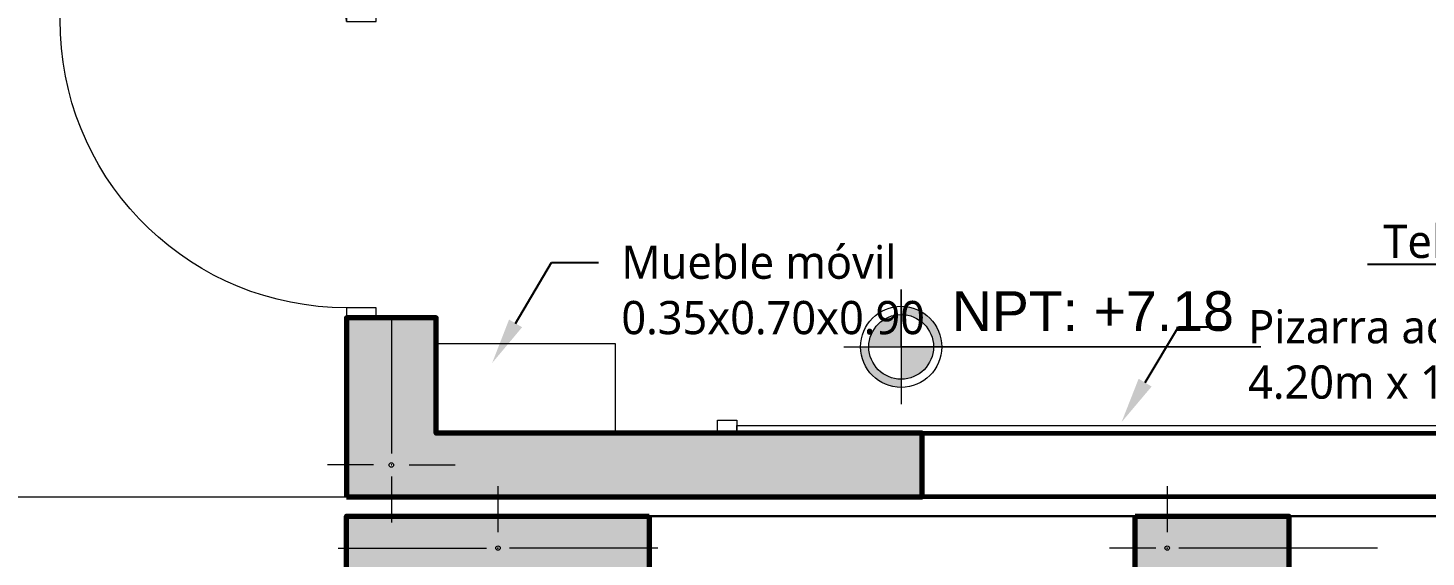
# Model space of a CAD drawing. Header units: millimetres. Extents: x 1 to 121, y 0 to 90.
# Drawn here: x 95.93 to 101.39, y 36.38 to 38.45 of the extents above; entities that cross this region are included whole.
import ezdxf
from ezdxf import colors
from ezdxf.entities.mleader import LeaderData, LeaderLine
from ezdxf.math import Vec2, Vec3

# ---------------------------------------------------------------- set-up
doc = ezdxf.new("R2010")
doc.units = ezdxf.units.MM
for name, color, linetype, lineweight in [('COLUMNAS 50', 32, 'Continuous', 70), ('Cotas varias El', 253, 'Continuous', 13), ('Equipamiento SR', 23, 'Continuous', 0), ('GRAFO 4', 7, 'Continuous', 30), ('GRAFO01', 7, 'Continuous', 0), ('letras sr', 7, 'Continuous', 5), ('MOBILIARIO_Pen_No__1', 7, 'Continuous', 13), ('Muros el', 144, 'Continuous', 60), ('Puertas El', 21, 'Continuous', 15), ('Structural - Bearing_Pen_No__20', 1, 'Continuous', 0), ('TEXTO 100', 7, 'Continuous', 20), ('Vanos', 140, 'Continuous', 5)]:
    doc.layers.add(name, color=color, linetype=linetype, lineweight=lineweight)
doc.styles.add('Generales', font='trebuc.ttf', dxfattribs={"height": 0.1})
doc.styles.add('JOS', font='arial.ttf', dxfattribs={"height": 1})

# ---------------------------------------------------------------- blocks, each defined once
blk = doc.blocks.new('Picture 18')
at = {"layer": 'Equipamiento SR', "linetype": 'Continuous'}
for p, q in [((0.07500000000000018, 0), (0, 0)), ((0, 0), (0, -0.05)), ((4.125, 0), (0.07500000000000018, 0)), ((0.07500000000000018, 0), (0.07500000000000018, -0.03)), ((0.07500000000000018, -0.05), (0.07500000000000018, 0)), ((4.125, -0.03), (4.125, 0)), ((4.2, 0), (4.125, 0)), ((4.125, 0), (4.125, -0.05)), ((4.2, -0.05), (4.2, 0)), ((0, -0.05), (0.07500000000000018, -0.05)), ((0.07500000000000018, -0.03), (4.125, -0.03)), ((4.125, -0.05), (4.2, -0.05))]:
    blk.add_line(p, q, dxfattribs=at)
blk = doc.blocks.new('A$C5A0F33B4')
at = {"layer": 'Puertas El', "linetype": 'Continuous'}
blk.add_line((1.119999441994196, 1.16000029099586), (1.217613820813028, 2.275737793701303), dxfattribs=at)
at = {"layer": 'Puertas El', "linetype": 'ByBlock'}
for p, q in [((1.004999441994187, 1.160000290572533), (1.004999441846962, 1.200000290572525)), ((1.004999441846962, 1.200000290572525), (1.119999441846915, 1.200000290995852)), ((1.119999441846915, 1.200000290995852), (1.004999441846962, 1.200000290572525)), ((1.119999441994196, 1.16000029099586), (1.004999441994187, 1.160000290572533)), ((1.119999441846915, 1.200000290995852), (1.119999441994196, 1.16000029099586)), ((1.119999438734339, 8.519135334950079e-07), (1.00499943873433, 8.519135334950079e-07)), ((1.004999446264321, 8.522264280941272e-07), (1.00499944611704, 0.04000085222643435)), ((1.00499944611704, 0.04000085222643435), (1.119999446117049, 0.0400008526497615)), ((1.11999944626433, 8.526497694560931e-07), (1.004999446264321, 8.522264280941272e-07)), ((1.11999944626433, 8.526497694560931e-07), (1.004999446264321, 8.522264280941272e-07)), ((1.119999446117049, 0.0400008526497615), (1.11999944626433, 8.526497694560931e-07))]:
    blk.add_line(p, q, dxfattribs=at)
blk.add_arc((1.119999441994196, 1.16000029099586), 1.119999438346097, 270.0000002109128, 85.00000021091442, dxfattribs=at)
blk = doc.blocks.new('A$C3C3047C9')
at = {"true_color": 0x939598}
h = blk.add_hatch(color=252, dxfattribs=at)
h.dxf.hatch_style = 1
h.paths.add_polyline_path([(1.899998053541594, -4.391077936816146e-07), (2.249998001858614, -4.442574948471112e-07), (2.249998011692526, 0.6999995773164471), (-1.466536673211394e-06, 0.6999996013123848), (-1.469991389058123e-06, 0.4499996064660365), (1.899998059860536, 0.4499995873178477)])
h.paths.add_polyline_path([(2.066284197251132, 0.5749995545272952, -1), (2.083711874040621, 0.5749995545272952, -1)], flags=16)
at = {"layer": 'COLUMNAS 50', "linetype": 'Continuous'}
blk.add_lwpolyline([(2.249998011692526, 0.6999995773164471), (-1.466536673433438e-06, 0.6999996013123848), (-1.469991389058123e-06, 0.4499996064660365), (1.899998059860536, 0.4499995873178477), (1.899998053541594, -4.391077936816146e-07), (2.249998001858614, -4.442574947916e-07)], close=True, dxfattribs=at)
at = {"layer": 'Structural - Bearing_Pen_No__20', "linetype": 'Continuous'}
for p, q in [((2.074998036267743, 0.6199995795894608), (2.074998038755098, 0.7999995795894108)), ((2.004998085776492, 0.5749995554946281), (1.824998085776429, 0.5749995579819824)), ((2.144997985515261, 0.5749995535599908), (2.324997985515324, 0.574999551072608)), ((2.074998027700076, -4.41682658447462e-07), (2.074998035024066, 0.5299995294651296))]:
    blk.add_line(p, q, dxfattribs=at)
blk.add_circle((2.074998035645876, 0.5749995545272952), 0.008713838394744298, dxfattribs=at)
blk.add_point((2.074998035645876, 0.5749995545272952), dxfattribs=at)

msp = doc.modelspace()

# ---------------------------------------------------------------- hatches: boundary and pattern name
at = {"true_color": 0x939598}
h = msp.add_hatch(color=252, dxfattribs=at)
h.dxf.hatch_style = 1
h.paths.add_polyline_path([(97.17412862107187, 36.53776094773269), (98.35728756085541, 36.53776129674236), (98.35728757888398, 36.2877611256672), (97.17412863910056, 36.28776077665776)])
h = msp.add_hatch(color=252, dxfattribs=at)
h.dxf.hatch_style = 1
h.paths.add_polyline_path([(100.507287568843, 35.687589223511), (100.507287568843, 36.28776090874595), (100.8574597726644, 36.28776087971136), (100.8574587256682, 36.53776093262712), (100.2572875687828, 36.53776131068668), (100.257287568843, 35.68758922320905)])
at = {"layer": 'TEXTO 100', "ltscale": 1.3}
h = msp.add_hatch(color=256, dxfattribs=at)
edge = h.paths.add_edge_path()
edge.add_line((99.46863492056988, 37.19975161389564), (99.34218458275959, 37.19975161589164))
edge.add_line((99.34218458275959, 37.19975161589164), (99.34218458275959, 37.07330127833109))
edge.add_arc((99.34218458388276, 37.19975161589164), 0.1264503375606894, 269.9999994913017, 359.9999990956475)
edge = h.paths.add_edge_path()
edge.add_arc((99.34218458363301, 37.19975161389564), 0.1264503395565726, 90.00000039565423, 180)
edge.add_line((99.21573424494989, 37.19975161389564), (99.34218458276018, 37.19975161589164))
edge.add_line((99.34218458275959, 37.19975161589164), (99.34218458275959, 37.3262019534522))
edge = h.paths.add_edge_path()
edge.add_line((99.34218458275959, 37.35846754143665), (99.34218458275959, 37.3262019534522))
edge.add_arc((99.34218458188676, 37.19975161389564), 0.1264503395565726, 0, 89.99999960434582, ccw=False)
edge.add_line((99.46863492056988, 37.19975161389564), (99.50090051055034, 37.19975161589164))
edge.add_arc((99.34218458388276, 37.19975161589164), 0.1587159266678152, 0, 90.00000040528428)
msp.add_hatch(color=256, dxfattribs=at).paths.add_polyline_path([(99.21573424489921, 37.19975161589164), (99.1834686549262, 37.19975161589164, 0.4142135623730951), (99.34218458275959, 37.04103568805826), (99.34218458275959, 37.07330127803129, -0.414213562373095)])

# ---------------------------------------------------------------- linework, layer by layer
at = {"layer": 'COLUMNAS 50', "color": 1, "linetype": 'Continuous', "lineweight": 5}
for p, q in [((97.76570810899227, 36.65434550463652), (97.76570810899227, 36.47434550463646)), ((100.382287568843, 36.6543452422622), (100.382287568843, 36.47434524226213)), ((97.14070811278225, 36.41276116854357), (97.72070808393005, 36.41276116854357)), ((98.39070810520218, 36.41276116854357), (97.8107081340545, 36.41276116854357))]:
    msp.add_line(p, q, dxfattribs=at)
at = {"layer": 'COLUMNAS 50', "linetype": 'Continuous'}
for points in [[(98.35728756085541, 36.53776129674236), (98.35728757888398, 36.2877611256672), (97.17412863910056, 36.28776077665776), (97.17412862107187, 36.53776094773269)], [(100.2572875687828, 36.53776090359253), (100.8574592491663, 36.53776090359253), (100.8574592491663, 36.2877609057544), (100.5075613923516, 36.2877609057544), (100.5072875687005, 35.68758922792279), (100.257287568843, 35.68758922792279)]]:
    msp.add_lwpolyline(points, close=True, dxfattribs=at)
at = {"layer": 'COLUMNAS 50', "color": 1, "linetype": 'Continuous', "lineweight": 5}
msp.add_circle((97.76570810899227, 36.41276116854357), 0.0087138383947443, dxfattribs=at)
msp.add_point((97.76570810899227, 36.41276116854357), dxfattribs=at)
at = {"layer": 'Cotas varias El'}
msp.add_lwpolyline([(94.224086395798, 36.61276039150875), (97.17408716219748, 36.61276090382928)], dxfattribs=at)
at = {"layer": 'Equipamiento SR'}
msp.add_lwpolyline([(97.52408711057475, 36.86276058990353), (97.52408711057475, 37.21276058990352), (98.22408711057474, 37.21276058990352), (98.22408711057474, 36.86276058990353), (97.52408711057475, 36.86276058990353)], dxfattribs=at)
msp.add_lwpolyline([(97.52408711057475, 36.86276058990353), (97.52408711057475, 37.21276058990352), (98.22408711057474, 37.21276058990352), (98.22408711057474, 36.86276058990353), (97.52408711057475, 36.86276058990353)], dxfattribs=at)
at = {"layer": 'GRAFO 4', "linetype": 'Continuous'}
msp.add_line((100.2572875690889, 36.53776090874595), (98.35728756116151, 36.53776130189578), dxfattribs=at)
at = {"layer": 'GRAFO 4', "linetype": 'Continuous', "flags": 128}
msp.add_lwpolyline([(103.6739710888671, 36.53776090874595), (100.8574592491663, 36.53776091670571)], dxfattribs=at)
at = {"layer": 'Muros el', "ltscale": 0.05}
for points in [[(102.7241153799671, 36.61276093146739), (99.42408664215404, 36.61276085219447), (99.42408664215404, 36.86276090231854), (102.7241153799671, 36.86276098159192)], [(102.7241153799671, 36.61276093146738), (99.42408664042668, 36.61276097707002), (99.4240866438814, 36.86276087467968), (102.7241153799671, 36.8627609815919)]]:
    msp.add_lwpolyline(points, close=True, dxfattribs=at)
at = {"layer": 'Structural - Bearing_Pen_No__20', "linetype": 'Continuous'}
for p, q in [((100.3372875437809, 36.41276090616924), (100.157287543781, 36.41276090616924)), ((101.2039339161929, 36.41276090616924), (100.4272875939052, 36.41276090616924))]:
    msp.add_line(p, q, dxfattribs=at)
msp.add_circle((100.382287568843, 36.41276090616924), 0.0087138383947443, dxfattribs=at)
msp.add_point((100.382287568843, 36.41276090616924), dxfattribs=at)
at = {"layer": 'TEXTO 100', "ltscale": 1.3}
msp.add_lwpolyline([(99.11809292650096, 37.19975161589164), (100.748960786586, 37.19975161589164), (99.34218458275959, 37.19975161589164), (99.34218458275959, 37.42384326940598), (99.34218458275959, 36.97565995838531)], dxfattribs=at)
for radius in [0.1587159278333798, 0.1264503378603642]:
    msp.add_circle((99.34218458275959, 37.19975161589164), radius, dxfattribs=at)

# ---------------------------------------------------------------- block references
at = {"layer": 'Equipamiento SR', "xscale": -1}
msp.add_blockref('A$C5A0F33B4', (98.29408613346891, 37.31276074336856), dxfattribs=at)
msp.add_blockref('A$C5A0F33B4', (98.29408613346891, 37.31276074336856), dxfattribs=at)
at = {"layer": 'MOBILIARIO_Pen_No__1', "linetype": 'Continuous', "xscale": -1, "rotation": 180}
for p in [(98.62411490809171, 36.86276100923055), (98.62411490809171, 36.86276100923054)]:
    msp.add_blockref('Picture 18', p, dxfattribs=at)
at = {"layer": 'Vanos', "rotation": 180}
msp.add_blockref('A$C3C3047C9', (99.42408517389, 37.31276048114572), dxfattribs=at)
msp.add_blockref('A$C3C3047C9', (99.42408517389, 37.31276048114572), dxfattribs=at)

# ---------------------------------------------------------------- texts
at = {"layer": 'GRAFO01', "style": 'JOS'}
msp.add_text('NPT: +7.18', height=0.1552649359622742, rotation=8.13000665456975e-09, dxfattribs=at).set_placement((99.54007910380278, 37.26223289803582))

# ---------------------------------------------------------------- leaders
at = {"layer": 'letras sr'}
ml = msp.add_multileader_mtext('Standard', dxfattribs=at)
ml.set_content('Televisor de 42"', color=256, style='Generales')
ml.set_leader_properties()
ml.build(insert=Vec2(0, 0))
ml.multileader.update_dxf_attribs({"text_right_attachment_type": 6, "dogleg_length": 0.36, "arrow_head_size": 0.18})
ctx = ml.context
ctx.base_point, ctx.char_height, ctx.arrow_head_size, ctx.landing_gap_size, ctx.plane_origin = Vec3(101.1372707167543, 37.6116280161642), 0.13, 0.18, 0.09, Vec3(100.8048437763285, 38.21099019632808)
ctx.right_attachment = 6
notes = []
notes.append((ctx, [(1, (1, 1, 0), (102.7732752922733, 37.52150343703963), (-1, 0), 0.1826173701318089, [(0, [(102.9941928025013, 37.19233776708936)], 0, [])])]))
ctx.mtext.insert, ctx.mtext.flow_direction = Vec3(101.2272707167542, 37.67750343703963), 5
ml = msp.add_multileader_mtext('Standard', dxfattribs=at)
ml.set_content('Mueble móvil\\P0.35x0.70x0.90', color=256, style='Generales')
ml.set_leader_properties()
ml.build(insert=Vec2(0, 0))
ml.multileader.update_dxf_attribs({"text_right_attachment_type": 6, "dogleg_length": 0.36, "arrow_head_size": 0.18})
ctx = ml.context
ctx.base_point, ctx.char_height, ctx.arrow_head_size, ctx.landing_gap_size, ctx.plane_origin = Vec3(98.1582555297429, 37.52988443469312), 0.13, 0.18, 0.09, Vec3(97.78725250976493, 38.0367837612865)
ctx.right_attachment = 6
notes.append((ctx, [(0, (1, 1, 0), (97.9756381596111, 37.52988443469312), (1, 0), 0.1826173701318089, [(0, [(97.74306506113425, 37.13661897396659)], 0, [])])]))
ctx.mtext.insert, ctx.mtext.flow_direction = Vec3(98.24825552974292, 37.59597871078739), 5
ml = msp.add_multileader_mtext('Standard', dxfattribs=at)
ml.set_content('Pizarra acrílica\\P4.20m x 1.20 m', color=256, style='Generales')
ml.set_leader_properties()
ml.build(insert=Vec2(0, 0))
ml.multileader.update_dxf_attribs({"text_right_attachment_type": 6, "dogleg_length": 0.36, "arrow_head_size": 0.18})
ctx = ml.context
ctx.base_point, ctx.char_height, ctx.arrow_head_size, ctx.landing_gap_size, ctx.plane_origin = Vec3(100.6085757741212, 37.27785890029881), 0.13, 0.18, 0.09, Vec3(99.51272794934701, 38.78728714287791)
ctx.right_attachment = 6
notes.append((ctx, [(0, (1, 1, 0), (100.4259584039894, 37.27785890029881), (1, 0), 0.1826173701318089, [(0, [(100.2038067632903, 36.90522871763264)], 0, [])])]))
ctx.mtext.insert, ctx.mtext.flow_direction = Vec3(100.6985757741212, 37.34373432117422), 5
for ctx, leaders in notes:
    for number, flags, end, landing, length, lines in leaders:
        leader = LeaderData()
        leader.index, (leader.has_last_leader_line, leader.has_dogleg_vector, leader.attachment_direction) = number, flags
        leader.last_leader_point, leader.dogleg_vector, leader.dogleg_length = Vec3(end), Vec3(landing), length
        for number, points, colour, breaks in lines:
            line = LeaderLine()
            line.index, line.vertices, line.color, line.breaks = number, Vec3.list(points), colors.encode_raw_color(colour), breaks
            leader.lines.append(line)
        ctx.leaders.append(leader)

doc.saveas('drawing.dxf')
